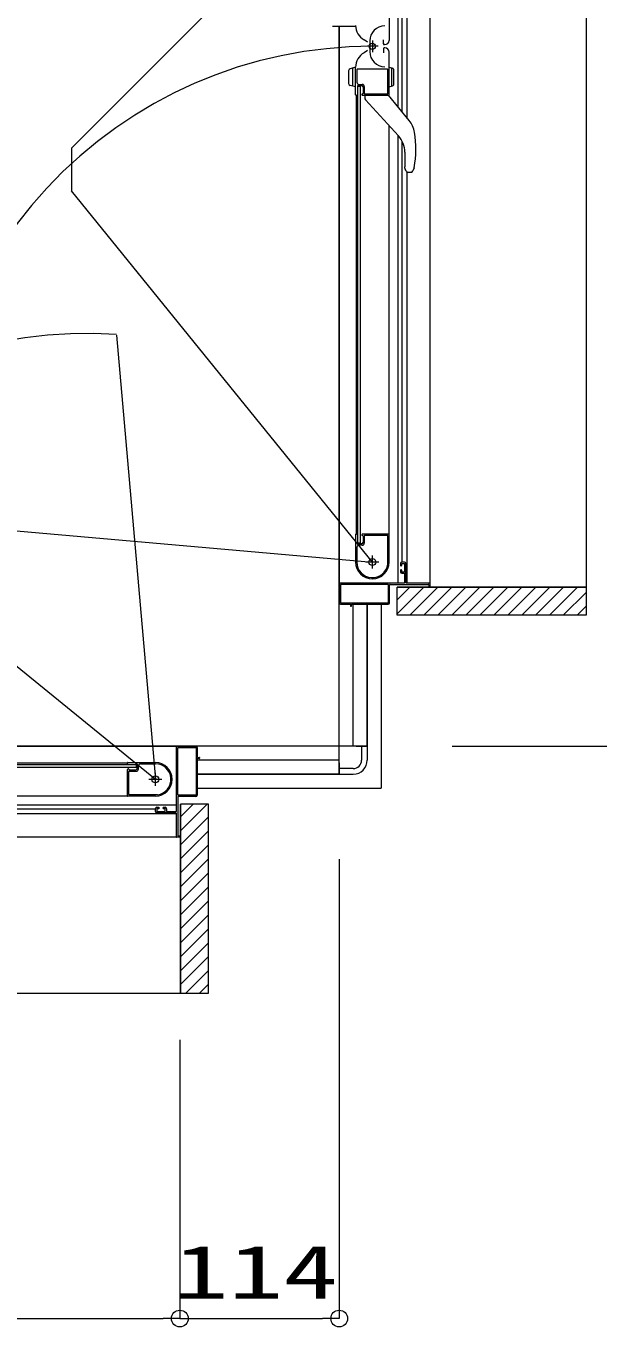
# Model space of a CAD drawing. Units: millimetres on the paper. Extents: x -305 to 305, y -152 to 152.
# Drawn here: x -169.64 to -149.18, y 16.82 to 63.3 of the extents above; entities that cross this region are included whole.
import ezdxf
from ezdxf.enums import TextEntityAlignment as Align

# ---------------------------------------------------------------- set-up
doc = ezdxf.new("R2010")
doc.units = ezdxf.units.MM
doc.linetypes.add('LONG_CHAIN', pattern=[21, 18, -1, 1, -1])
doc.linetypes.add('LONG_DOUBLE_CHAIN', pattern=[21.8, 18, -1, 0.6, -0.6, 0.6, -1])
doc.layers.add('0-0_0', color=7, linetype='Continuous', lineweight=9)
doc.layers.add('0-1_VIEW0001', color=7, linetype='Continuous', lineweight=9)
doc.styles.add('ＭＳ ゴシック', font='')
doc.styles.get('ＭＳ ゴシック').set_extended_font_data('MS Gothic')

# ---------------------------------------------------------------- blocks, each defined once
blk = doc.blocks.new('_ORIGIN')
at = {"layer": '0-0_0'}
blk.add_line((0, 0), (-1, 0), dxfattribs=at)
blk.add_circle((0, 0), 0.5, dxfattribs=at)

msp = doc.modelspace()

# ---------------------------------------------------------------- linework, layer by layer
at = {"layer": '0-1_VIEW0001'}
for p, q in [((-149.609, 82.847), (-149.609, 42.248)), ((-156.328, 60.403), (-156.328, 81.748)), ((-156.011, 60.019), (-156.011, 81.748)), ((-155.184, 43.398), (-155.184, 81.748)), ((-156.188, 60.233), (-156.188, 80.998)), ((-156.649, 64.354), (-156.649, 62.784)), ((-158.677, 63.298), (-157.859, 63.296)), ((-158.434, 36.573), (-158.434, 63.298)), ((-158.434, 63.298), (-158.434, 42.698)), ((-157.419, 62.727), (-157.549, 62.802)), ((-157.343, 62.763), (-157.343, 62.383)), ((-156.854, 62.658), (-156.854, 62.808)), ((-157.419, 62.419), (-157.549, 62.344)), ((-156.854, 62.488), (-156.854, 62.338)), ((-156.799, 62.633), (-156.829, 62.633)), ((-156.799, 62.513), (-156.829, 62.513)), ((-156.649, 60.793), (-156.649, 62.363)), ((-157.849, 61.823), (-158.044, 61.77)), ((-157.849, 60.838), (-157.849, 61.824)), ((-158.099, 61.698), (-158.099, 61.247)), ((-157.949, 61.149), (-157.949, 61.796)), ((-157.804, 61.738), (-157.804, 61.288)), ((-156.709, 61.753), (-157.789, 61.753)), ((-156.699, 60.883), (-156.699, 61.743)), ((-156.549, 61.149), (-156.549, 61.796)), ((-156.499, 61.756), (-156.499, 61.19)), ((-157.849, 61.123), (-158.044, 61.175)), ((-157.784, 61.148), (-157.784, 44.823)), ((-157.784, 61.148), (-157.684, 61.148)), ((-157.759, 61.173), (-157.634, 61.173)), ((-157.729, 61.213), (-157.614, 61.213)), ((-157.684, 61.148), (-157.684, 44.823)), ((-157.584, 61.123), (-157.584, 60.898)), ((-157.539, 61.138), (-157.539, 60.888)), ((-156.649, 61.123), (-156.525, 61.156)), ((-157.834, 60.823), (-157.834, 45.148)), ((-157.834, 60.823), (-157.808, 60.823)), ((-157.795, 60.83), (-157.786, 60.845)), ((-157.624, 60.858), (-157.624, 60.852)), ((-157.622, 60.845), (-157.614, 60.83)), ((-157.601, 60.823), (-156.659, 60.823)), ((-157.524, 60.873), (-156.709, 60.873)), ((-157.524, 60.823), (-157.524, 60.732)), ((-157.495, 60.661), (-156.317, 59.373)), ((-155.936, 59.928), (-156.674, 60.823)), ((-156.649, 44.148), (-156.649, 59.736)), ((-156.328, 43.398), (-156.328, 59.385)), ((-156.188, 44.148), (-156.188, 59.188)), ((-156.09, 58.789), (-156.09, 58.27)), ((-156.029, 58.109), (-156.027, 58.106)), ((-155.828, 58.087), (-155.8, 58.121)), ((-155.756, 58.236), (-155.8, 58.121)), ((-156.011, 43.398), (-156.011, 58.073)), ((-155.952, 58.073), (-155.87, 58.073)), ((-155.828, 58.087), (-155.828, 58.086)), ((-157.849, 45.133), (-157.849, 44.148)), ((-157.808, 45.148), (-157.834, 45.148)), ((-157.786, 45.127), (-157.795, 45.141)), ((-157.624, 45.119), (-157.624, 45.113)), ((-157.614, 45.141), (-157.622, 45.127)), ((-156.659, 45.148), (-157.601, 45.148)), ((-157.539, 45.088), (-157.539, 44.828)), ((-156.709, 45.098), (-157.529, 45.098)), ((-156.699, 44.074), (-156.699, 45.088)), ((-157.804, 44.678), (-157.804, 44.148)), ((-157.684, 44.823), (-157.784, 44.823)), ((-157.634, 44.798), (-157.759, 44.798)), ((-157.614, 44.753), (-157.729, 44.753)), ((-157.584, 45.073), (-157.584, 44.848)), ((-156.249, 44.098), (-156.249, 44.033)), ((-156.249, 43.853), (-156.249, 43.798)), ((-156.234, 44.018), (-156.214, 44.018)), ((-156.214, 43.868), (-156.234, 43.868)), ((-156.099, 44.148), (-156.199, 44.148)), ((-156.199, 44.033), (-156.199, 44.078)), ((-156.199, 43.808), (-156.199, 43.853)), ((-156.199, 43.748), (-156.114, 43.748)), ((-156.184, 44.093), (-156.114, 44.093)), ((-156.114, 43.793), (-156.184, 43.793)), ((-156.099, 44.078), (-156.099, 43.808)), ((-156.099, 43.733), (-156.099, 43.413)), ((-156.049, 43.413), (-156.049, 44.098)), ((-156.114, 43.398), (-158.409, 43.398)), ((-158.389, 43.333), (-158.389, 42.708)), ((-156.694, 43.348), (-158.374, 43.348)), ((-156.679, 42.708), (-156.679, 43.333)), ((-156.634, 42.698), (-156.634, 43.333)), ((-156.619, 43.348), (-155.249, 43.348)), ((-149.609, 43.248), (-156.359, 43.248)), ((-155.41, 43.248), (-156.359, 42.298)), ((-155.91, 43.248), (-156.359, 42.798)), ((-155.199, 43.398), (-156.034, 43.398)), ((-154.91, 43.248), (-155.909, 42.248)), ((-154.41, 43.248), (-155.409, 42.248)), ((-155.234, 43.333), (-155.234, 43.263)), ((-155.184, 43.263), (-155.184, 43.383)), ((-153.91, 43.248), (-154.909, 42.248)), ((-153.409, 43.248), (-154.409, 42.248)), ((-152.91, 43.248), (-153.909, 42.248)), ((-152.409, 43.248), (-153.409, 42.248)), ((-151.909, 43.248), (-152.909, 42.248)), ((-151.409, 43.248), (-152.409, 42.248)), ((-150.909, 43.248), (-151.909, 42.248)), ((-150.414, 43.248), (-151.414, 42.248)), ((-149.92, 43.248), (-150.919, 42.248)), ((-149.609, 43.063), (-150.425, 42.248)), ((-158.384, 42.648), (-158.049, 42.648)), ((-158.374, 42.693), (-156.694, 42.693)), ((-158.034, 42.633), (-158.034, 42.583)), ((-158.024, 42.573), (-158.004, 42.573)), ((-157.994, 42.583), (-157.994, 42.633)), ((-157.979, 42.648), (-156.684, 42.648)), ((-157.934, 37.573), (-157.934, 42.648)), ((-157.434, 37.573), (-157.434, 42.648)), ((-157.434, 42.648), (-157.434, 37.573)), ((-149.609, 42.568), (-149.93, 42.248)), ((-157.434, 37.573), (-184.159, 37.573)), ((-184.159, 37.573), (-163.559, 37.573)), ((-164.259, 35.253), (-164.259, 37.548)), ((-164.209, 35.833), (-164.209, 37.513)), ((-164.194, 37.528), (-163.569, 37.528)), ((-163.554, 37.513), (-163.554, 35.833)), ((-163.509, 37.523), (-163.509, 37.188)), ((-157.834, 37.573), (-157.434, 37.573)), ((-157.634, 37.573), (-157.634, 37.073)), ((-157.434, 37.573), (-157.434, 37.073)), ((-154.394, 37.573), (-137.984, 37.573)), ((-182.009, 36.923), (-165.684, 36.923)), ((-182.009, 36.823), (-165.684, 36.823)), ((-181.684, 36.973), (-166.009, 36.973)), ((-166.009, 36.947), (-166.009, 36.973)), ((-166.009, 35.798), (-166.009, 36.74)), ((-165.988, 36.925), (-166.002, 36.934)), ((-166.002, 36.752), (-165.988, 36.761)), ((-165.994, 36.988), (-165.009, 36.988)), ((-165.98, 36.763), (-165.974, 36.763)), ((-165.934, 36.723), (-165.709, 36.723)), ((-165.684, 36.823), (-165.684, 36.923)), ((-165.659, 36.773), (-165.659, 36.898)), ((-165.614, 36.753), (-165.614, 36.868)), ((-165.539, 36.943), (-165.009, 36.943)), ((-163.509, 37.118), (-163.509, 35.823)), ((-158.434, 37.073), (-163.509, 37.073)), ((-163.494, 37.173), (-163.444, 37.173)), ((-163.444, 37.133), (-163.494, 37.133)), ((-163.434, 37.163), (-163.434, 37.143)), ((-158.434, 36.973), (-158.434, 36.573)), ((-157.934, 36.773), (-158.434, 36.773)), ((-165.959, 35.848), (-165.959, 36.668)), ((-165.949, 36.678), (-165.689, 36.678)), ((-158.434, 36.573), (-163.509, 36.573)), ((-163.509, 36.573), (-158.434, 36.573)), ((-158.434, 36.573), (-157.934, 36.573)), ((-165.009, 35.788), (-180.598, 35.788)), ((-164.936, 35.838), (-165.949, 35.838)), ((-163.569, 35.818), (-164.194, 35.818)), ((-164.259, 35.467), (-180.246, 35.467)), ((-165.009, 35.327), (-180.049, 35.327)), ((-165.009, 35.238), (-165.009, 35.338)), ((-164.959, 35.388), (-164.894, 35.388)), ((-164.954, 35.323), (-164.954, 35.253)), ((-164.894, 35.338), (-164.939, 35.338)), ((-164.879, 35.373), (-164.879, 35.353)), ((-164.729, 35.353), (-164.729, 35.373)), ((-164.714, 35.388), (-164.659, 35.388)), ((-164.669, 35.338), (-164.714, 35.338)), ((-164.654, 35.253), (-164.654, 35.323)), ((-164.609, 35.338), (-164.609, 35.253)), ((-164.209, 35.758), (-164.209, 34.388)), ((-163.559, 35.773), (-164.194, 35.773)), ((-164.109, 28.748), (-164.109, 35.498)), ((-164.109, 34.548), (-163.159, 35.498)), ((-164.109, 35.048), (-163.659, 35.498)), ((-164.259, 35.15), (-178.934, 35.15)), ((-164.274, 35.188), (-164.959, 35.188)), ((-164.939, 35.238), (-164.669, 35.238)), ((-164.594, 35.238), (-164.274, 35.238)), ((-164.259, 34.338), (-164.259, 35.173)), ((-164.109, 34.048), (-163.109, 35.048)), ((-164.109, 33.548), (-163.109, 34.548)), ((-164.259, 34.323), (-202.609, 34.323)), ((-164.124, 34.323), (-164.244, 34.323)), ((-164.194, 34.373), (-164.124, 34.373)), ((-164.109, 33.048), (-163.109, 34.048)), ((-164.109, 32.548), (-163.109, 33.548)), ((-158.434, 33.533), (-158.434, 17.125)), ((-164.109, 32.048), (-163.109, 33.048)), ((-164.109, 31.548), (-163.109, 32.548)), ((-164.109, 31.048), (-163.109, 32.048)), ((-164.109, 30.548), (-163.109, 31.548)), ((-164.109, 30.048), (-163.109, 31.048)), ((-164.109, 29.553), (-163.109, 30.553)), ((-164.109, 29.058), (-163.109, 30.058)), ((-163.925, 28.748), (-163.109, 29.563)), ((-163.43, 28.748), (-163.109, 29.068)), ((-203.708, 28.748), (-163.109, 28.748)), ((-164.134, 27.084), (-164.134, 17.125)), ((-164.134, 27.084), (-164.134, 17.125)), ((-202.134, 17.125), (-164.734, 17.125)), ((-163.534, 17.125), (-159.034, 17.125))]:
    msp.add_line(p, q, dxfattribs=at)
at = {"layer": '0-1_VIEW0001', "linetype": 'LONG_DOUBLE_CHAIN'}
for p, q in [((-157.249, 69.695), (-168.01, 58.934)), ((-168.01, 58.934), (-168.01, 57.408)), ((-157.249, 44.148), (-168.01, 57.408)), ((-166.397, 52.252), (-165.009, 36.388)), ((-165.009, 36.388), (-178.27, 47.148)), ((-173.114, 45.536), (-157.249, 44.148)), ((-156.934, 42.648), (-156.934, 36.073)), ((-163.509, 36.073), (-156.934, 36.073))]:
    msp.add_line(p, q, dxfattribs=at)
at = {"layer": '0-1_VIEW0001', "linetype": 'LONG_CHAIN'}
for p, q in [((-157.249, 62.786), (-157.249, 62.361)), ((-157.037, 62.573), (-157.428, 62.573)), ((-157.249, 43.918), (-157.249, 44.378)), ((-157.019, 44.148), (-157.479, 44.148)), ((-164.779, 36.388), (-165.239, 36.388)), ((-165.009, 36.158), (-165.009, 36.618))]:
    msp.add_line(p, q, dxfattribs=at)
at = {"layer": '0-1_VIEW0001', "color": 5}
for p, q in [((-156.359, 43.248), (-149.609, 43.248)), ((-164.109, 35.498), (-164.109, 28.748))]:
    msp.add_line(p, q, dxfattribs=at)
at = {"layer": '0-1_VIEW0001'}
for points in [[(-156.649, 61.123), (-156.649, 61.823), (-156.525, 61.789)], [(-156.082, 58.209), (-156.083, 58.213), (-156.084, 58.217), (-156.085, 58.221), (-156.086, 58.226), (-156.087, 58.23), (-156.087, 58.234), (-156.088, 58.238), (-156.089, 58.243), (-156.089, 58.247), (-156.09, 58.252), (-156.09, 58.254), (-156.09, 58.256), (-156.09, 58.258), (-156.09, 58.26), (-156.09, 58.262), (-156.09, 58.264), (-156.09, 58.267), (-156.09, 58.269), (-156.09, 58.271), (-156.09, 58.273)], [(-156.029, 58.109), (-156.03, 58.11), (-156.031, 58.111), (-156.032, 58.112), (-156.033, 58.113), (-156.034, 58.114), (-156.035, 58.116), (-156.036, 58.117), (-156.037, 58.118), (-156.038, 58.12), (-156.039, 58.121), (-156.04, 58.122), (-156.041, 58.124), (-156.042, 58.125), (-156.043, 58.127), (-156.044, 58.128), (-156.045, 58.13), (-156.046, 58.131), (-156.047, 58.133), (-156.049, 58.135), (-156.051, 58.138), (-156.053, 58.141), (-156.054, 58.144), (-156.056, 58.147), (-156.058, 58.151), (-156.06, 58.154), (-156.062, 58.158), (-156.064, 58.161), (-156.066, 58.165), (-156.068, 58.169), (-156.069, 58.173), (-156.071, 58.177), (-156.073, 58.18), (-156.074, 58.184), (-156.076, 58.188), (-156.077, 58.192), (-156.078, 58.196), (-156.08, 58.2), (-156.081, 58.205), (-156.082, 58.209)], [(-155.87, 58.073), (-155.868, 58.073), (-155.866, 58.074), (-155.864, 58.074), (-155.861, 58.074), (-155.859, 58.074), (-155.857, 58.075), (-155.855, 58.075), (-155.853, 58.075), (-155.85, 58.076), (-155.848, 58.076), (-155.846, 58.077), (-155.844, 58.078), (-155.842, 58.078), (-155.839, 58.079), (-155.837, 58.08), (-155.835, 58.081), (-155.833, 58.082), (-155.831, 58.083), (-155.83, 58.085), (-155.828, 58.086)], [(-149.609, 42.248), (-156.359, 42.248), (-156.359, 43.249)], [(-163.109, 28.748), (-163.109, 35.498), (-164.11, 35.498)]]:
    msp.add_lwpolyline(points, dxfattribs=at)
for centre, radius in [((-157.249, 62.573), 0.113), ((-157.249, 44.148), 0.125), ((-165.009, 36.388), 0.125)]:
    msp.add_circle(centre, radius, dxfattribs=at)
for centre, radius, start, end in [((-157.249, 63.322), 0.6, 180, 240), ((-156.803, 62.763), 0.54, 90, 180), ((-156.799, 62.783), 0.15, 270, 0), ((-157.249, 61.824), 0.6, 120, 180), ((-156.803, 62.383), 0.54, 180, 270), ((-156.829, 62.658), 0.025, 180, 270), ((-156.829, 62.488), 0.025, 90, 180), ((-156.799, 62.363), 0.15, 0, 90), ((-158.024, 61.698), 0.075, 105, 180), ((-157.789, 61.738), 0.015, 90, 180), ((-156.709, 61.743), 0.01, 0, 90), ((-156.534, 61.756), 0.035, 0, 75), ((-158.024, 61.247), 0.075, 180, 255), ((-157.729, 61.288), 0.075, 180, 270), ((-157.759, 61.148), 0.025, 90, 180), ((-157.634, 61.123), 0.05, 0, 90), ((-157.614, 61.138), 0.075, 0, 90), ((-157.609, 60.898), 0.025, 270, 0), ((-157.524, 60.888), 0.015, 180, 270), ((-156.709, 60.883), 0.01, 270, 0), ((-156.534, 61.19), 0.035, 285, 0), ((-157.834, 60.838), 0.015, 180, 270), ((-157.808, 60.838), 0.015, 270, 329.0362), ((-157.799, 60.852), 0.015, 329.0362, 0), ((-157.609, 60.858), 0.015, 90, 180), ((-157.609, 60.852), 0.015, 180, 210.9638), ((-157.601, 60.838), 0.015, 210.9638, 270), ((-157.424, 60.732), 0.1, 180, 222.4362), ((-156.659, 60.833), 0.01, 270, 0), ((-156.631, 59.355), 0.9, 9.2884, 39.5), ((-159.364, 58.908), 3.67, 349.4547, 9.2884), ((-156.955, 58.789), 0.865, 0, 42.4362), ((-155.952, 58.173), 0.1, 221.8103, 270), ((-157.834, 45.133), 0.015, 90, 180), ((-157.808, 45.133), 0.015, 30.9638, 90), ((-157.799, 45.119), 0.015, 0, 30.9638), ((-157.609, 45.119), 0.015, 149.0362, 180), ((-157.609, 45.113), 0.015, 180, 270), ((-157.601, 45.133), 0.015, 90, 149.0362), ((-157.609, 45.073), 0.025, 0, 90), ((-157.529, 45.088), 0.01, 90, 180), ((-156.709, 45.088), 0.01, 0, 90), ((-156.659, 45.138), 0.01, 0, 90), ((-157.729, 44.678), 0.075, 90, 180), ((-157.759, 44.823), 0.025, 180, 270), ((-157.634, 44.848), 0.05, 270, 0), ((-157.614, 44.828), 0.075, 270, 0), ((-156.664, 44.248), 0.015, 0, 2.6935), ((-157.249, 44.148), 0.6, 180, 0), ((-157.249, 44.148), 0.555, 180, 352.2329), ((-156.709, 44.074), 0.01, 352.2329, 0), ((-156.199, 44.098), 0.05, 90, 180), ((-156.234, 44.033), 0.015, 180, 270), ((-156.234, 43.853), 0.015, 90, 180), ((-156.199, 43.798), 0.05, 180, 270), ((-156.214, 44.033), 0.015, 270, 0), ((-156.214, 43.853), 0.015, 0, 90), ((-156.184, 44.078), 0.015, 90, 180), ((-156.184, 43.808), 0.015, 180, 270), ((-156.114, 44.078), 0.015, 0, 90), ((-156.114, 43.808), 0.015, 270, 0), ((-156.114, 43.733), 0.015, 0, 90), ((-156.099, 44.098), 0.05, 0, 90), ((-158.409, 43.373), 0.025, 90, 180), ((-158.374, 43.333), 0.015, 90, 180), ((-156.694, 43.333), 0.015, 0, 90), ((-156.619, 43.333), 0.015, 90, 180), ((-156.114, 43.413), 0.015, 270, 0), ((-156.034, 43.413), 0.015, 180, 270), ((-155.249, 43.333), 0.015, 0, 90), ((-155.219, 43.263), 0.015, 180, 270), ((-155.199, 43.383), 0.015, 0, 90), ((-155.199, 43.263), 0.015, 270, 0), ((-158.384, 42.698), 0.05, 180, 270), ((-158.374, 42.708), 0.015, 180, 270), ((-158.049, 42.633), 0.015, 0, 90), ((-158.024, 42.583), 0.01, 180, 270), ((-158.004, 42.583), 0.01, 270, 0), ((-157.979, 42.633), 0.015, 90, 180), ((-156.694, 42.708), 0.015, 270, 0), ((-156.684, 42.698), 0.05, 270, 0), ((-164.234, 37.548), 0.025, 90, 180), ((-164.194, 37.513), 0.015, 90, 180), ((-163.569, 37.513), 0.015, 0, 90), ((-163.559, 37.523), 0.05, 0, 90), ((-163.494, 37.188), 0.015, 180, 270), ((-165.994, 36.973), 0.015, 90, 180), ((-165.994, 36.947), 0.015, 180, 239.0362), ((-165.994, 36.74), 0.015, 120.9638, 180), ((-165.98, 36.938), 0.015, 239.0362, 270), ((-165.98, 36.748), 0.015, 90, 120.9638), ((-165.974, 36.748), 0.015, 0, 90), ((-165.934, 36.748), 0.025, 180, 270), ((-165.709, 36.773), 0.05, 270, 0), ((-165.689, 36.753), 0.075, 270, 0), ((-165.684, 36.898), 0.025, 0, 90), ((-165.539, 36.868), 0.075, 90, 180), ((-165.009, 36.388), 0.6, 270, 90), ((-165.009, 36.388), 0.555, 277.7671, 90), ((-163.494, 37.118), 0.015, 90, 180), ((-163.444, 37.163), 0.01, 0, 90), ((-163.444, 37.143), 0.01, 270, 0), ((-157.934, 37.073), 0.5, 270, 0), ((-157.934, 37.073), 0.3, 270, 0), ((-165.949, 36.668), 0.01, 90, 180), ((-165.999, 35.798), 0.01, 180, 270), ((-165.949, 35.848), 0.01, 180, 270), ((-165.109, 35.803), 0.015, 267.3065, 270), ((-164.936, 35.848), 0.01, 270, 277.7671), ((-164.194, 35.833), 0.015, 180, 270), ((-163.569, 35.833), 0.015, 270, 0), ((-163.559, 35.823), 0.05, 270, 0), ((-164.959, 35.338), 0.05, 90, 180), ((-164.939, 35.323), 0.015, 90, 180), ((-164.894, 35.373), 0.015, 0, 90), ((-164.894, 35.353), 0.015, 270, 0), ((-164.714, 35.373), 0.015, 90, 180), ((-164.714, 35.353), 0.015, 180, 270), ((-164.669, 35.323), 0.015, 0, 90), ((-164.659, 35.338), 0.05, 0, 90), ((-164.194, 35.758), 0.015, 90, 180), ((-164.959, 35.238), 0.05, 180, 270), ((-164.939, 35.253), 0.015, 180, 270), ((-164.669, 35.253), 0.015, 270, 0), ((-164.594, 35.253), 0.015, 180, 270), ((-164.274, 35.253), 0.015, 270, 0), ((-164.274, 35.173), 0.015, 0, 90), ((-164.244, 34.338), 0.015, 180, 270), ((-164.194, 34.388), 0.015, 180, 270), ((-164.124, 34.358), 0.015, 0, 90), ((-164.124, 34.338), 0.015, 270, 0)]:
    msp.add_arc(centre, radius, start, end, dxfattribs=at)
at = {"layer": '0-1_VIEW0001', "linetype": 'LONG_DOUBLE_CHAIN'}
for centre, start, end in [((-157.249, 46.648), 90, 183.9973), ((-167.509, 36.388), 86.0027, 180)]:
    msp.add_arc(centre, 15.925, start, end, dxfattribs=at)

# ---------------------------------------------------------------- block references
at = {"layer": '0-1_VIEW0001', "xscale": 0.6, "yscale": 0.6}
for p in [(-164.134, 17.125), (-158.434, 17.125)]:
    msp.add_blockref('_ORIGIN', p, dxfattribs=at)
at = {"layer": '0-1_VIEW0001', "xscale": 0.6, "yscale": 0.6, "rotation": 180}
msp.add_blockref('_ORIGIN', (-164.134, 17.125), dxfattribs=at)

# ---------------------------------------------------------------- texts
at = {"layer": '0-1_VIEW0001', "style": 'ＭＳ ゴシック', "width": 1.5}
msp.add_text('114', height=1.921, dxfattribs=at).set_placement((-164.355, 17.255), align=Align.BOTTOM_LEFT)

doc.saveas('drawing.dxf')
